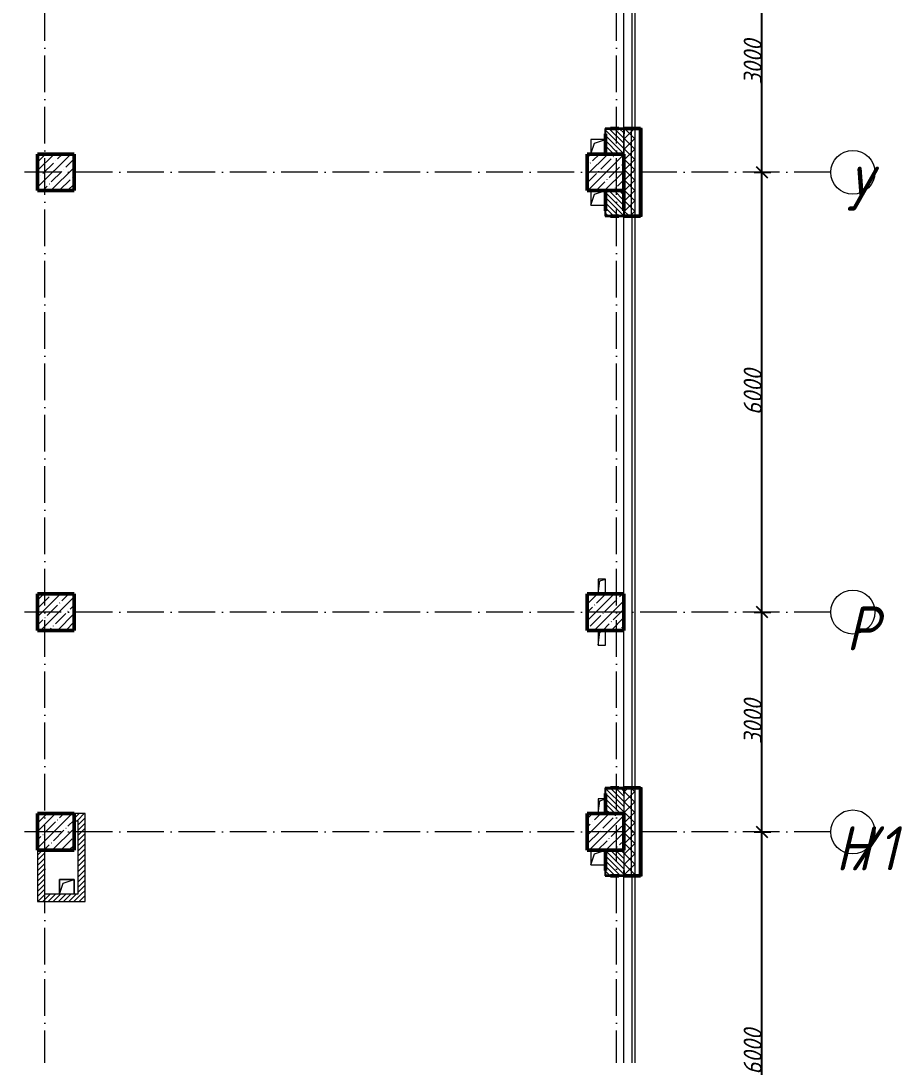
# Model space of a CAD drawing. Header units: millimetres. Extents: x -12989 to 629078, y -109036 to 555275.
# Drawn here: x 606035 to 618063, y 288174 to 302292 of the extents above; entities that cross this region are included whole.
import ezdxf

# ---------------------------------------------------------------- set-up
doc = ezdxf.new("R2010")
doc.units = ezdxf.units.MM
doc.linetypes.add('50_200_ШТРИХ_1Т_ш5_п1_п1_', pattern=[700, 500, -100, 0, -100])
for name, color, linetype, lineweight in [('A-____-____-DIMS', 7, 'Continuous', 9), ('A-FLOR-____-OTLN', 7, 'Continuous', 9), ('A-GENM-____-MCUT', 7, 'Continuous', 25), ('A-GENM-____-OTLN', 7, 'Continuous', 9), ('A-GENM-____-OTLN-1', 7, 'Continuous', 25), ('A-WALL-____-MCUT-2', 7, 'Continuous', 50), ('A-WALL-____-MCUT-3', 7, 'Continuous', 9), ('A-WALL-____-OTLN', 7, 'Continuous', 9), ('A-WALL-____-PATT-1', 7, 'Continuous', 9), ('A-WALL-FNSH-MCUT-1', 7, 'Continuous', 9), ('S-COLS-____-MCUT', 7, 'Continuous', 50), ('S-COLS-____-OTLN', 7, 'Continuous', 9), ('S-GRID-____-IDEN', 7, 'Continuous', 9), ('S-GRID-____-OTLN-1', 7, '50_200_ШТРИХ_1Т_ш5_п1_п1_', 9)]:
    doc.layers.add(name, color=color, linetype=linetype, lineweight=lineweight)
doc.styles.add('ISOCPEUR_I', font='isocpeui.ttf', dxfattribs={"width": 0.9, "height": 2.5})
doc.styles.add('ISOCPEUR_I_9', font='isocpeui.ttf', dxfattribs={"width": 0.9, "height": 250})
doc.dimstyles.new('ISO-2_5_0_9К_БОЛЬШОЙ_ОСИ', dxfattribs={"dimscale": 304.8, "dimtxt": 248.995294, "dimasz": 0.492126, "dimexe": 0.393701, "dimexo": 0, "dimgap": 0, "dimtad": 1, "dimdec": 0, "dimzin": 0, "dimdsep": 46, "dimtxsty": 'ISOCPEUR_I_9', "dimblk1": 'OBLIQUE', "dimblk2": 'OBLIQUE', "dimsah": 1, "dimcen": 0.09, "dimdle": 0.393701, "dimazin": 0, "dimtfac": 1, "dimtdec": 4, "dimtix": 1, "dimtmove": 0, "dimatfit": 3, "dimfxl": 1, "dimtvp": 1, "dimtolj": 1, "dimtzin": 0, "dimarcsym": 2})
pattern_1 = [(45, (513013.31, 265891.49), (-70.71068, 70.71068), []), (135, (513013.31, 265891.49), (-70.71068, -70.71068), [])]
pattern_2 = [(45, (513013.31, 265891.49), (-35.35534, 35.35534), [])]
pattern_3 = [(135, (513013.31, 265891.49), (-35.35534, -35.35534), [])]

# ---------------------------------------------------------------- blocks, each defined once
blk = doc.blocks.new('BSC_Колонна _Прямоугольная - 500х500-V33-АР1_План отверстий 1 этажа в осях 1-64_А-ГГ')
at = {"layer": 'S-COLS-____-OTLN'}
h = blk.add_hatch(dxfattribs=at)
h.set_pattern_fill('FP_65', color=256, style=0, pattern_type=2)
h.set_pattern_definition([(45, (-101000, -25331.04), (-114.04925, 114.04925), []), (45, (-100885.95, -25331.04), (-114.04925, 114.04925), [201.613, -40.323, 3.353, -36.97])])
h.paths.add_polyline_path([(-250, -250), (250, -250), (250, 250), (-250, 250)], flags=0)
at = {"layer": 'S-COLS-____-MCUT'}
for p, q in [((250, 250), (-250, 250)), ((-250, 250), (-250, -250)), ((250, -250), (250, 250)), ((-250, -250), (250, -250))]:
    blk.add_line(p, q, dxfattribs=at)
blk = doc.blocks.new('BSC_Колонна _Прямоугольная - 500х500-V34-АР1_План отверстий 1 этажа в осях 1-64_А-ГГ')
at = {"layer": 'S-COLS-____-OTLN'}
h = blk.add_hatch(dxfattribs=at)
h.set_pattern_fill('FP_66', color=256, style=0, pattern_type=2)
h.set_pattern_definition([(45, (-93500, -25331.04), (-114.04925, 114.04925), []), (45, (-93385.95, -25331.04), (-114.04925, 114.04925), [201.613, -40.323, 3.353, -36.97])])
h.paths.add_polyline_path([(-250, -250), (250, -250), (250, 250), (-250, 250)], flags=0)
at = {"layer": 'S-COLS-____-MCUT'}
for p, q in [((250, 250), (-250, 250)), ((-250, 250), (-250, -250)), ((250, -250), (250, 250)), ((-250, -250), (250, -250))]:
    blk.add_line(p, q, dxfattribs=at)
blk = doc.blocks.new('BSC_Колонна _Прямоугольная - 500х500-V35-АР1_План отверстий 1 этажа в осях 1-64_А-ГГ')
at = {"layer": 'S-COLS-____-OTLN'}
h = blk.add_hatch(dxfattribs=at)
h.set_pattern_fill('FP_67', color=256, style=0, pattern_type=2)
h.set_pattern_definition([(45, (-101000, -34331.04), (-114.04925, 114.04925), []), (45, (-100885.95, -34331.04), (-114.04925, 114.04925), [201.613, -40.323, 3.353, -36.97])])
h.paths.add_polyline_path([(-250, -250), (250, -250), (250, 250), (-250, 250), (-250, -57)], flags=0)
at = {"layer": 'S-COLS-____-MCUT'}
for p, q in [((250, 250), (-250, 250)), ((-250, 250), (-250, -250)), ((250, -250), (250, 250)), ((-250, -250), (250, -250))]:
    blk.add_line(p, q, dxfattribs=at)
blk = doc.blocks.new('BSC_Колонна _Прямоугольная - 500х500-V36-АР1_План отверстий 1 этажа в осях 1-64_А-ГГ')
at = {"layer": 'S-COLS-____-OTLN'}
h = blk.add_hatch(dxfattribs=at)
h.set_pattern_fill('FP_68', color=256, style=0, pattern_type=2)
h.set_pattern_definition([(45, (-93500, -34331.04), (-114.04925, 114.04925), []), (45, (-93385.95, -34331.04), (-114.04925, 114.04925), [201.613, -40.323, 3.353, -36.97])])
h.paths.add_polyline_path([(-250, -250), (250, -250), (250, 250), (-250, 250)], flags=0)
at = {"layer": 'S-COLS-____-MCUT'}
for p, q in [((250, 250), (-250, 250)), ((-250, 250), (-250, -250)), ((250, -250), (250, 250)), ((-250, -250), (250, -250))]:
    blk.add_line(p, q, dxfattribs=at)
blk = doc.blocks.new('BSC_Колонна _Прямоугольная - 500х500-V41-АР1_План отверстий 1 этажа в осях 1-64_А-ГГ')
at = {"layer": 'S-COLS-____-OTLN'}
h = blk.add_hatch(dxfattribs=at)
h.set_pattern_fill('FP_73', color=256, style=0, pattern_type=2)
h.set_pattern_definition([(45, (-101000, -28331.04), (-114.04925, 114.04925), []), (45, (-100885.95, -28331.04), (-114.04925, 114.04925), [201.613, -40.323, 3.353, -36.97])])
h.paths.add_polyline_path([(-250, -250), (250, -250), (250, 250), (-250, 250), (-250, -77)], flags=0)
at = {"layer": 'S-COLS-____-MCUT'}
for p, q in [((250, 250), (-250, 250)), ((-250, 250), (-250, -250)), ((250, -250), (250, 250)), ((-250, -250), (250, -250))]:
    blk.add_line(p, q, dxfattribs=at)
blk = doc.blocks.new('BSC_Колонна _Прямоугольная - 500х500-V42-АР1_План отверстий 1 этажа в осях 1-64_А-ГГ')
at = {"layer": 'S-COLS-____-OTLN'}
h = blk.add_hatch(dxfattribs=at)
h.set_pattern_fill('FP_74', color=256, style=0, pattern_type=2)
h.set_pattern_definition([(45, (-93500, -28331.04), (-114.04925, 114.04925), []), (45, (-93385.95, -28331.04), (-114.04925, 114.04925), [201.613, -40.323, 3.353, -36.97])])
h.paths.add_polyline_path([(-250, -250), (250, -250), (250, 250), (-250, 250)], flags=0)
at = {"layer": 'S-COLS-____-MCUT'}
for p, q in [((250, 250), (-250, 250)), ((-250, 250), (-250, -250)), ((250, -250), (250, 250)), ((-250, -250), (250, -250))]:
    blk.add_line(p, q, dxfattribs=at)
blk = doc.blocks.new('Фахверк_СКБ_Уголок - 250_2700-27497298-АР1_План отверстий 1 этажа в осях 1-64_А-ГГ')
at = {"layer": 'A-GENM-____-MCUT'}
for p, q in [((200, 181), (125, 181)), ((125, 181), (125, 106)), ((131, 106), (131, 175)), ((131, 175), (200, 175)), ((200, 175), (200, 181)), ((125, 106), (131, 106)), ((131, -6), (125, -6)), ((125, -6), (125, -81)), ((125, -81), (200, -81)), ((131, -75), (131, -6)), ((200, -75), (131, -75)), ((200, -81), (200, -75))]:
    blk.add_line(p, q, dxfattribs=at)
blk = doc.blocks.new('AR_Отверстие прямоугольное _в плите_ - AR_Отверстие прямоугольное _в плите_-30458127-АР1_План отверстий 1 этажа в осях 1-64_А-ГГ')
at = {"layer": 'A-GENM-____-OTLN'}
for p, q in [((100, 100), (-100, 100)), ((-100, 100), (-100, -100)), ((-100, -100), (-50, 50)), ((-50, 50), (100, 100)), ((100, -100), (100, 100))]:
    blk.add_line(p, q, dxfattribs=at)
blk = doc.blocks.new('AR_Отверстие прямоугольное _в плите_ - AR_Отверстие прямоугольное _в плите_-V183-АР1_План отверстий 1 этажа в осях 1-64_А-ГГ')
at = {"layer": 'A-GENM-____-OTLN'}
for p, q in [((50, 100), (-50, 100)), ((-50, 100), (-50, -100)), ((-50, -100), (-25, 75)), ((-25, 75), (50, 100)), ((50, -100), (50, 100))]:
    blk.add_line(p, q, dxfattribs=at)
blk = doc.blocks.new('AR_Отверстие прямоугольное _в плите_ - AR_Отверстие прямоугольное _в плите_-V184-АР1_План отверстий 1 этажа в осях 1-64_А-ГГ')
at = {"layer": 'A-GENM-____-OTLN'}
for p, q in [((-50, 100), (-50, -100)), ((-50, -100), (-25, 75)), ((-25, 75), (50, 100)), ((50, -100), (50, 100)), ((-50, -100), (50, -100))]:
    blk.add_line(p, q, dxfattribs=at)
blk = doc.blocks.new('AR_Отверстие прямоугольное _в плите_ - AR_Отверстие прямоугольное _в плите_-30512047-АР1_План отверстий 1 этажа в осях 1-64_А-ГГ')
at = {"layer": 'A-GENM-____-OTLN'}
for p, q in [((100, 100), (-100, 100)), ((-100, 100), (-100, -99)), ((-100, -99), (-50, 50)), ((-50, 50), (100, 100))]:
    blk.add_line(p, q, dxfattribs=at)
blk = doc.blocks.new('AR_Отверстие прямоугольное _в плите_ - AR_Отверстие прямоугольное _в плите_-V186-АР1_План отверстий 1 этажа в осях 1-64_А-ГГ')
at = {"layer": 'A-GENM-____-OTLN'}
for p, q in [((-100, 100), (-100, -100)), ((-100, -100), (-50, 50)), ((-50, 50), (100, 100)), ((-100, -100), (100, -100))]:
    blk.add_line(p, q, dxfattribs=at)
blk = doc.blocks.new('AR_Отверстие прямоугольное _в плите_ - AR_Отверстие прямоугольное _в плите_-V187-АР1_План отверстий 1 этажа в осях 1-64_А-ГГ')
at = {"layer": 'A-GENM-____-OTLN'}
for p, q in [((50, 100), (-50, 100)), ((-50, 100), (-50, -100)), ((-50, -100), (-25, 75)), ((-25, 75), (50, 100))]:
    blk.add_line(p, q, dxfattribs=at)
blk = doc.blocks.new('Ось сетки - Круг_Ø6_00__ISO-2_5_0_9K_-25732049-АР1_План отверстий 1 этажа в осях 1-64_А-ГГ')
at = {"layer": 'S-GRID-____-IDEN'}
blk.add_circle((0, 0), 3, dxfattribs=at)
blk = doc.blocks.new('_Oblique')
at = {"color": 0, "linetype": 'ByBlock', "lineweight": -2}
blk.add_line((-0.5, -0.5), (0.5, 0.5), dxfattribs=at)
blk = doc.blocks.new('*D5771')
at = {"layer": 'A-____-____-DIMS', "color": 0, "lineweight": -2, "transparency": 16777216}
for p, q in [((616148, 285103), (616148, 291343)), ((616041, 291223), (616268, 291223)), ((616041, 285223), (616268, 285223))]:
    blk.add_line(p, q, dxfattribs=at)
at = {"layer": 'Defpoints', "color": 0, "transparency": 16777216}
for p in [(616041, 291223), (616148, 291223), (616041, 285223)]:
    blk.add_point(p, dxfattribs=at)
at = {"layer": 'A-____-____-DIMS', "color": 0, "lineweight": -2, "transparency": 16777216, "xscale": 150, "yscale": 150, "zscale": 150}
for p, rotation in [((616148, 291223), 90), ((616148, 285223), 270)]:
    blk.add_blockref('_Oblique', p, dxfattribs=dict(at, rotation=rotation))
at = {"layer": 'A-____-____-DIMS', "color": 0, "transparency": 16777216, "insert": (616023, 288223), "char_height": 250, "width": 758.48, "attachment_point": 5, "rotation": 90, "style": 'ISOCPEUR_I_9'}
blk.add_mtext('\\A1;6000', dxfattribs=at)
blk = doc.blocks.new('*D5772')
at = {"layer": 'A-____-____-DIMS', "color": 0, "lineweight": -2, "transparency": 16777216}
for p, q in [((616041, 294223), (616268, 294223)), ((616148, 291103), (616148, 294343)), ((616041, 291223), (616268, 291223))]:
    blk.add_line(p, q, dxfattribs=at)
at = {"layer": 'Defpoints', "color": 0, "transparency": 16777216}
for p in [(616041, 294223), (616148, 294223), (616041, 291223)]:
    blk.add_point(p, dxfattribs=at)
at = {"layer": 'A-____-____-DIMS', "color": 0, "lineweight": -2, "transparency": 16777216, "xscale": 150, "yscale": 150, "zscale": 150}
for p, rotation in [((616148, 294223), 90), ((616148, 291223), 270)]:
    blk.add_blockref('_Oblique', p, dxfattribs=dict(at, rotation=rotation))
at = {"layer": 'A-____-____-DIMS', "color": 0, "transparency": 16777216, "insert": (616023, 292723), "char_height": 250, "width": 758.48, "attachment_point": 5, "rotation": 90, "style": 'ISOCPEUR_I_9'}
blk.add_mtext('\\A1;3000', dxfattribs=at)
blk = doc.blocks.new('*D5773')
at = {"layer": 'A-____-____-DIMS', "color": 0, "lineweight": -2, "transparency": 16777216}
for p, q in [((616148, 294103), (616148, 300343)), ((616041, 300223), (616268, 300223)), ((616041, 294223), (616268, 294223))]:
    blk.add_line(p, q, dxfattribs=at)
at = {"layer": 'Defpoints', "color": 0, "transparency": 16777216}
for p in [(616041, 300223), (616148, 300223), (616041, 294223)]:
    blk.add_point(p, dxfattribs=at)
at = {"layer": 'A-____-____-DIMS', "color": 0, "lineweight": -2, "transparency": 16777216, "xscale": 150, "yscale": 150, "zscale": 150}
for p, rotation in [((616148, 300223), 90), ((616148, 294223), 270)]:
    blk.add_blockref('_Oblique', p, dxfattribs=dict(at, rotation=rotation))
at = {"layer": 'A-____-____-DIMS', "color": 0, "transparency": 16777216, "insert": (616023, 297223), "char_height": 250, "width": 758.48, "attachment_point": 5, "rotation": 90, "style": 'ISOCPEUR_I_9'}
blk.add_mtext('\\A1;6000', dxfattribs=at)
blk = doc.blocks.new('*D5774')
at = {"layer": 'A-____-____-DIMS', "color": 0, "lineweight": -2, "transparency": 16777216}
for p, q in [((616148, 300103), (616148, 303343)), ((616041, 303223), (616268, 303223)), ((616041, 300223), (616268, 300223))]:
    blk.add_line(p, q, dxfattribs=at)
at = {"layer": 'Defpoints', "color": 0, "transparency": 16777216}
for p in [(616041, 303223), (616148, 303223), (616041, 300223)]:
    blk.add_point(p, dxfattribs=at)
at = {"layer": 'A-____-____-DIMS', "color": 0, "lineweight": -2, "transparency": 16777216, "xscale": 150, "yscale": 150, "zscale": 150}
for p, rotation in [((616148, 303223), 90), ((616148, 300223), 270)]:
    blk.add_blockref('_Oblique', p, dxfattribs=dict(at, rotation=rotation))
at = {"layer": 'A-____-____-DIMS', "color": 0, "transparency": 16777216, "insert": (616023, 301723), "char_height": 250, "width": 758.48, "attachment_point": 5, "rotation": 90, "style": 'ISOCPEUR_I_9'}
blk.add_mtext('\\A1;3000', dxfattribs=at)

msp = doc.modelspace()

# ---------------------------------------------------------------- hatches: boundary and pattern name
at = {"layer": 'A-WALL-____-PATT-1'}
h = msp.add_hatch(dxfattribs=at)
h.set_pattern_fill('FP_1', color=256, style=0, pattern_type=2)
h.set_pattern_definition(pattern_1)
h.paths.add_polyline_path([(614363.3109, 263872.5335), (614363.3109, 264822.5335), (614269.3109, 264822.5335), (614269.3109, 264747.5335), (614263.3109, 264747.5335), (614263.3109, 263872.5335)], flags=0)
h.paths.add_polyline_path([(614269.3109, 266622.5335), (614363.3109, 266622.5335), (614363.3109, 267822.5335), (614269.3109, 267822.5335), (614269.3109, 267747.5335), (614263.3109, 267747.5335), (614263.3109, 266697.5335), (614269.3109, 266697.5335), (614269.3109, 266625.9775)], flags=0)
h.paths.add_polyline_path([(614269.3109, 272622.5335), (614363.3109, 272622.5335), (614363.3109, 273822.5335), (614269.3109, 273822.5335), (614269.3109, 273747.5335), (614263.3109, 273747.5335), (614263.3109, 272697.5335), (614269.3109, 272697.5335), (614269.3109, 272628.5335)], flags=0)
h.paths.add_polyline_path([(614269.3109, 275622.5335), (614363.3109, 275622.5335), (614363.3109, 276822.5335), (614269.3109, 276822.5335), (614269.3109, 276747.5335), (614263.3109, 276747.5335), (614263.3109, 275697.5335), (614269.3109, 275697.5335), (614269.3109, 275628.5335)], flags=0)
h.paths.add_polyline_path([(614363.3109, 278622.5335), (614363.3109, 279822.5335), (614269.3109, 279822.5335), (614269.3109, 279747.5335), (614263.3109, 279747.5335), (614263.3109, 278697.5335), (614269.3109, 278697.5335), (614269.3109, 278622.5335)], flags=0)
h.paths.add_polyline_path([(614363.3109, 281622.5335), (614363.3109, 282822.5335), (614269.3109, 282822.5335), (614269.3109, 282747.5335), (614263.3109, 282747.5335), (614263.3109, 281697.5335), (614269.3109, 281697.5335), (614269.3109, 281622.5335)], flags=0)
h.paths.add_polyline_path([(614363.3109, 290622.5335), (614363.3109, 291822.5335), (614269.3109, 291822.5335), (614269.3109, 291747.5335), (614263.3109, 291747.5335), (614263.3109, 290697.5335), (614269.3109, 290697.5335), (614269.3109, 290622.5335)], flags=0)
h.paths.add_polyline_path([(614363.3109, 299622.5335), (614363.3109, 300822.5335), (614269.3109, 300822.5335), (614269.3109, 300747.5335), (614263.3109, 300747.5335), (614263.3109, 299697.5335), (614269.3109, 299697.5335), (614269.3109, 299622.5335)], flags=0)
h.paths.add_polyline_path([(614269.3109, 311622.5335), (614363.3109, 311622.5335), (614363.3109, 312687.5335), (614263.3109, 312687.5335), (614263.3109, 311697.5335), (614269.3109, 311697.5335), (614269.3109, 311628.5335)], flags=0)
h = msp.add_hatch(dxfattribs=at)
h.set_pattern_fill('FP_1', color=256, style=0, pattern_type=2)
h.set_pattern_definition(pattern_1)
h.paths.add_polyline_path([(614363.3109, 263822.5335), (614413.3109, 263822.5335), (614413.3109, 264822.5335), (614363.3109, 264822.5335), (614363.3109, 263872.5335)], flags=0)
h.paths.add_polyline_path([(614363.3109, 266622.5335), (614413.3109, 266622.5335), (614413.3109, 267822.5335), (614363.3109, 267822.5335), (614363.3109, 266625.9775)], flags=0)
h.paths.add_polyline_path([(614413.3109, 272622.5335), (614413.3109, 273822.5335), (614363.3109, 273822.5335), (614363.3109, 272622.5335)], flags=0)
h.paths.add_polyline_path([(614413.3109, 275622.5335), (614413.3109, 276822.5335), (614363.3109, 276822.5335), (614363.3109, 275622.5335)], flags=0)
h.paths.add_polyline_path([(614413.3109, 278622.5335), (614413.3109, 279822.5335), (614363.3109, 279822.5335), (614363.3109, 278622.5335)], flags=0)
h.paths.add_polyline_path([(614413.3109, 281622.5335), (614413.3109, 282822.5335), (614363.3109, 282822.5335), (614363.3109, 281622.5335)], flags=0)
h.paths.add_polyline_path([(614413.3109, 290622.5335), (614413.3109, 291822.5335), (614363.3109, 291822.5335), (614363.3109, 290622.5335)], flags=0)
h.paths.add_polyline_path([(614413.3109, 299622.5335), (614413.3109, 300822.5335), (614363.3109, 300822.5335), (614363.3109, 299622.5335)], flags=0)
h.paths.add_polyline_path([(614363.3109, 311622.5335), (614413.3109, 311622.5335), (614413.3109, 312687.5335), (614363.3109, 312687.5335), (614363.3109, 312205.6593)], flags=0)
h = msp.add_hatch(dxfattribs=at)
h.set_pattern_fill('FP_3', color=256, style=0, pattern_type=2)
h.set_pattern_definition([(45, (513013.31, 265891.49), (-85.53659, 85.53659), []), (45, (513070.34, 265891.49), (-85.53659, 85.53659), [])])
h.paths.add_polyline_path([(614493.3109, 263722.5335), (614513.3109, 263722.5335), (614513.3109, 264822.5335), (614493.3109, 264822.5335), (614493.3109, 263742.5335)], flags=0)
h.paths.add_polyline_path([(614493.3109, 266622.5335), (614513.3109, 266622.5335), (614513.3109, 267822.5335), (614493.3109, 267822.5335), (614493.3109, 266625.9775)], flags=0)
h.paths.add_polyline_path([(614513.3109, 272622.5335), (614513.3109, 273822.5335), (614493.3109, 273822.5335), (614493.3109, 272622.5335)], flags=0)
h.paths.add_polyline_path([(614493.3109, 275622.5335), (614513.3109, 275622.5335), (614513.3109, 276822.5335), (614493.3109, 276822.5335), (614493.3109, 276085.9115)], flags=0)
h.paths.add_polyline_path([(614493.3109, 278622.5335), (614513.3109, 278622.5335), (614513.3109, 279822.5335), (614493.3109, 279822.5335), (614493.3109, 278665.8935)], flags=0)
h.paths.add_polyline_path([(614513.3109, 281622.5335), (614513.3109, 282822.5335), (614493.3109, 282822.5335), (614493.3109, 281622.5335)], flags=0)
h.paths.add_polyline_path([(614513.3109, 290622.5335), (614513.3109, 291822.5335), (614493.3109, 291822.5335), (614493.3109, 290622.5335)], flags=0)
h.paths.add_polyline_path([(614513.3109, 299622.5335), (614513.3109, 300822.5335), (614493.3109, 300822.5335), (614493.3109, 299622.5335)], flags=0)
h.paths.add_polyline_path([(614493.3109, 311622.5335), (614513.3109, 311622.5335), (614513.3109, 312687.5335), (614493.3109, 312687.5335), (614493.3109, 312205.6593)], flags=0)
h = msp.add_hatch(dxfattribs=at)
h.set_pattern_fill('FP_6', color=256, style=0, pattern_type=2)
h.set_pattern_definition(pattern_3)
h.paths.add_polyline_path([(614194.3109, 300472.5335), (614263.3109, 300472.5335), (614263.3109, 300816.5335), (614194.3109, 300816.5335), (614194.3109, 300822.5335), (614082.3109, 300822.5335), (614082.3109, 300816.5335), (614013.3109, 300816.5335), (614013.3109, 300472.5335), (614082.3109, 300472.5335)], flags=0)
h = msp.add_hatch(dxfattribs=at)
h.set_pattern_fill('FP_6', color=256, style=0, pattern_type=2)
h.set_pattern_definition(pattern_3)
h.paths.add_polyline_path([(614082.3109, 299622.5335), (614194.3109, 299622.5335), (614194.3109, 299628.5335), (614263.3109, 299628.5335), (614263.3109, 299972.5335), (614013.3109, 299972.5335), (614013.3109, 299628.5335), (614082.3109, 299628.5335)], flags=0)
h = msp.add_hatch(dxfattribs=at)
h.set_pattern_fill('FP_6', color=256, style=0, pattern_type=2)
h.set_pattern_definition(pattern_3)
h.paths.add_polyline_path([(614194.3109, 291472.5335), (614263.3109, 291472.5335), (614263.3109, 291816.5335), (614194.3109, 291816.5335), (614194.3109, 291822.5335), (614082.3109, 291822.5335), (614082.3109, 291816.5335), (614013.3109, 291816.5335), (614013.3109, 291472.5335), (614082.3109, 291472.5335)], flags=0)
h = msp.add_hatch(dxfattribs=at)
h.set_pattern_fill('FP_5', color=256, style=0, pattern_type=2)
h.set_pattern_definition(pattern_2)
h.paths.add_polyline_path([(606813.3109, 291372.5335), (606813.3109, 291472.5335), (606763.3109, 291472.5335), (606763.3109, 291372.5335)], flags=0)
h = msp.add_hatch(dxfattribs=at)
h.set_pattern_fill('FP_5', color=256, style=0, pattern_type=2)
h.set_pattern_definition(pattern_2)
h.paths.add_polyline_path([(606913.3109, 290372.5335), (606913.3109, 291472.5335), (606813.3109, 291472.5335), (606813.3109, 290372.5335)], flags=0)
h = msp.add_hatch(dxfattribs=at)
h.set_pattern_fill('FP_5', color=256, style=0, pattern_type=2)
h.set_pattern_definition(pattern_2)
h.paths.add_polyline_path([(606363.3109, 290372.5335), (606363.3109, 290972.5335), (606263.3109, 290972.5335), (606263.3109, 290372.5335)], flags=0)
h = msp.add_hatch(dxfattribs=at)
h.set_pattern_fill('FP_6', color=256, style=0, pattern_type=2)
h.set_pattern_definition(pattern_3)
h.paths.add_polyline_path([(614194.3109, 290622.5335), (614194.3109, 290628.5335), (614263.3109, 290628.5335), (614263.3109, 290972.5335), (614013.3109, 290972.5335), (614013.3109, 290628.5335), (614082.3109, 290628.5335), (614082.3109, 290622.5335)], flags=0)
h = msp.add_hatch(dxfattribs=at)
h.set_pattern_fill('FP_5', color=256, style=0, pattern_type=2)
h.set_pattern_definition(pattern_2)
h.paths.add_polyline_path([(606913.3109, 290272.5335), (606913.3109, 290372.5335), (606263.3109, 290372.5335), (606263.3109, 290272.5335)], flags=0)

# ---------------------------------------------------------------- linework, layer by layer
at = {"layer": 'A-FLOR-____-OTLN'}
for p, q in [((606563.3109, 290572.5335), (606763.3109, 290572.5335)), ((606563.3109, 290372.5335), (606563.3109, 290572.5335)), ((606763.3109, 290572.5335), (606763.3109, 290372.5335))]:
    msp.add_line(p, q, dxfattribs=at)
at = {"layer": 'A-WALL-____-MCUT-2'}
for p, q in [((614013.3109, 300747.5335), (614013.3109, 300472.5335)), ((614194.3109, 300822.5335), (614082.3109, 300822.5335)), ((614493.3109, 300822.5335), (614269.3109, 300822.5335)), ((614493.3109, 299622.5335), (614493.3109, 300822.5335)), ((614013.3109, 299972.5335), (614013.3109, 299697.5335)), ((614263.3109, 299697.5335), (614263.3109, 299972.5335)), ((614082.3109, 299622.5335), (614194.3109, 299622.5335)), ((614269.3109, 299622.5335), (614493.3109, 299622.5335)), ((614194.3109, 291822.5335), (614082.3109, 291822.5335)), ((614493.3109, 291822.5335), (614269.3109, 291822.5335)), ((614493.3109, 290622.5335), (614493.3109, 291822.5335)), ((614013.3109, 291747.5335), (614013.3109, 291472.5335)), ((614013.3109, 290972.5335), (614013.3109, 290697.5335)), ((614082.3109, 290622.5335), (614194.3109, 290622.5335)), ((614269.3109, 290622.5335), (614493.3109, 290622.5335))]:
    msp.add_line(p, q, dxfattribs=at)
at = {"layer": 'A-WALL-____-MCUT-3'}
for p, q in [((614263.3109, 300747.5335), (614263.3109, 300472.5335)), ((614263.3109, 300472.5335), (614263.3109, 300747.5335)), ((614363.3109, 300822.5335), (614363.3109, 299622.5335)), ((614413.3109, 300822.5335), (614413.3109, 299622.5335)), ((614263.3109, 299972.5335), (614263.3109, 299697.5335)), ((614363.3109, 291822.5335), (614363.3109, 290622.5335)), ((614413.3109, 291822.5335), (614413.3109, 290622.5335)), ((614263.3109, 291747.5335), (614263.3109, 291472.5335)), ((614263.3109, 290972.5335), (614263.3109, 290697.5335))]:
    msp.add_line(p, q, dxfattribs=at)
at = {"layer": 'A-WALL-____-OTLN'}
for p, q in [((614373.3109, 311622.5335), (614373.3109, 300822.5335)), ((614413.3109, 311622.5335), (614413.3109, 300822.5335)), ((614263.3109, 300822.5335), (614263.3109, 302972.5335)), ((614263.3109, 294472.5335), (614263.3109, 299622.5335)), ((614373.3109, 299622.5335), (614373.3109, 291822.5335)), ((614413.3109, 299622.5335), (614413.3109, 291822.5335)), ((614263.3109, 291822.5335), (614263.3109, 293972.5335)), ((614263.3109, 285472.5335), (614263.3109, 290622.5335)), ((614373.3109, 290622.5335), (614373.3109, 282822.5335)), ((614413.3109, 290622.5335), (614413.3109, 282822.5335))]:
    msp.add_line(p, q, dxfattribs=at)
at = {"layer": 'A-WALL-FNSH-MCUT-1'}
for p, q in [((614513.3109, 300822.5335), (614493.3109, 300822.5335)), ((614513.3109, 299622.5335), (614513.3109, 300822.5335)), ((614493.3109, 299622.5335), (614513.3109, 299622.5335)), ((614513.3109, 291822.5335), (614493.3109, 291822.5335)), ((614513.3109, 290622.5335), (614513.3109, 291822.5335)), ((606913.3109, 291472.5335), (606763.3109, 291472.5335)), ((606913.3109, 290272.5335), (606913.3109, 291472.5335)), ((606763.3109, 291372.5335), (606813.3109, 291372.5335)), ((606813.3109, 291372.5335), (606813.3109, 290372.5335)), ((606263.3109, 290972.5335), (606263.3109, 290272.5335)), ((606363.3109, 290372.5335), (606363.3109, 290972.5335)), ((614493.3109, 290622.5335), (614513.3109, 290622.5335)), ((606263.3109, 290272.5335), (606913.3109, 290272.5335)), ((606813.3109, 290372.5335), (606363.3109, 290372.5335))]:
    msp.add_line(p, q, dxfattribs=at)
at = {"layer": 'S-GRID-____-OTLN-1'}
for p, q in [((606363.3109, 261408.8852), (606363.3109, 315772.4512)), ((614163.3109, 261408.8852), (614163.3109, 315772.4512)), ((614163.3109, 261408.8852), (614163.3109, 315772.4512)), ((617087.7175, 300222.5335), (606034.5752, 300222.5335)), ((617087.7175, 294222.5335), (606034.5752, 294222.5335)), ((617087.7175, 291222.5335), (606034.5752, 291222.5335))]:
    msp.add_line(p, q, dxfattribs=at)

# ---------------------------------------------------------------- block references
at = {"layer": 'A-GENM-____-OTLN'}
for name, p in [('AR_Отверстие прямоугольное _в плите_ - AR_Отверстие прямоугольное _в плите_-30512047-АР1_План отверстий 1 этажа в осях 1-64_А-ГГ', (613913.3109, 300571.9336)), ('AR_Отверстие прямоугольное _в плите_ - AR_Отверстие прямоугольное _в плите_-V186-АР1_План отверстий 1 этажа в осях 1-64_А-ГГ', (613913.3109, 299872.5335)), ('AR_Отверстие прямоугольное _в плите_ - AR_Отверстие прямоугольное _в плите_-V183-АР1_План отверстий 1 этажа в осях 1-64_А-ГГ', (613963.3109, 294572.5335)), ('AR_Отверстие прямоугольное _в плите_ - AR_Отверстие прямоугольное _в плите_-V184-АР1_План отверстий 1 этажа в осях 1-64_А-ГГ', (613963.3109, 293872.5335)), ('AR_Отверстие прямоугольное _в плите_ - AR_Отверстие прямоугольное _в плите_-V187-АР1_План отверстий 1 этажа в осях 1-64_А-ГГ', (613963.3109, 291572.5335)), ('AR_Отверстие прямоугольное _в плите_ - AR_Отверстие прямоугольное _в плите_-V186-АР1_План отверстий 1 этажа в осях 1-64_А-ГГ', (613913.3109, 290872.5335)), ('AR_Отверстие прямоугольное _в плите_ - AR_Отверстие прямоугольное _в плите_-30458127-АР1_План отверстий 1 этажа в осях 1-64_А-ГГ', (606663.3109, 290472.5335))]:
    msp.add_blockref(name, p, dxfattribs=at)
at = {"layer": 'A-GENM-____-OTLN-1'}
for p, rotation in [((614088.3109, 300947.5335), 269.9999999999999), ((614188.3109, 299497.5335), 89.9999999999999), ((614088.3109, 291947.5335), 270), ((614188.3109, 290497.5335), 90)]:
    msp.add_blockref('Фахверк_СКБ_Уголок - 250_2700-27497298-АР1_План отверстий 1 этажа в осях 1-64_А-ГГ', p, dxfattribs=dict(at, rotation=rotation))
at = {"layer": 'S-COLS-____-OTLN'}
for name, p in [('BSC_Колонна _Прямоугольная - 500х500-V36-АР1_План отверстий 1 этажа в осях 1-64_А-ГГ', (606513.3109, 300222.5335)), ('BSC_Колонна _Прямоугольная - 500х500-V35-АР1_План отверстий 1 этажа в осях 1-64_А-ГГ', (614013.3109, 300222.5335)), ('BSC_Колонна _Прямоугольная - 500х500-V42-АР1_План отверстий 1 этажа в осях 1-64_А-ГГ', (606513.3109, 294222.5335)), ('BSC_Колонна _Прямоугольная - 500х500-V41-АР1_План отверстий 1 этажа в осях 1-64_А-ГГ', (614013.3109, 294222.5335)), ('BSC_Колонна _Прямоугольная - 500х500-V34-АР1_План отверстий 1 этажа в осях 1-64_А-ГГ', (606513.3109, 291222.5335)), ('BSC_Колонна _Прямоугольная - 500х500-V33-АР1_План отверстий 1 этажа в осях 1-64_А-ГГ', (614013.3109, 291222.5335))]:
    msp.add_blockref(name, p, dxfattribs=at)
at = {"layer": 'S-GRID-____-IDEN', "xscale": 99.99999999999993, "yscale": 99.99999999999993, "zscale": 99.99999999999993, "rotation": 89.9999999999998}
for p in [(617387.7175, 300222.5335), (617387.7175, 294222.5335), (617387.7175, 291222.5335)]:
    msp.add_blockref('Ось сетки - Круг_Ø6_00__ISO-2_5_0_9K_-25732049-АР1_План отверстий 1 этажа в осях 1-64_А-ГГ', p, dxfattribs=at)

# ---------------------------------------------------------------- texts
at = {"layer": 'S-GRID-____-IDEN', "char_height": 600, "attachment_point": 1, "style": 'ISOCPEUR_I'}
for s, insert, width in [('\\fISOCPEUR|b0|i1|c204|p34|;\\W.9;У', (617294.897, 300298.6094), 223.670812), ('\\fISOCPEUR|b0|i1|c204|p34|;\\W.9;Р', (617294.897, 294298.6094), 223.670812), ('\\fISOCPEUR|b0|i1|c204|p34|;\\W.9;Н', (617152.247, 291298.6094), 223.670812), ('/1', (617336.7939, 291298.6094), 346.329)]:
    msp.add_mtext(s, dxfattribs=dict(at, insert=insert, width=width))

# ---------------------------------------------------------------- dimensions: what is measured, and where the dimension line sits
at = {"layer": 'A-____-____-DIMS'}
for base, p1, p2, override, picture, middle in [((616147.5524, 303222.5335), (616041.4864, 300222.5335), (616041.4864, 303222.5335), {"dimpost": '<>', "dimfxl": 3000}, '*D5774', (616022.5524, 301722.5335)), ((616147.5524, 300222.5335), (616041.4864, 294222.5335), (616041.4864, 300222.5335), {"dimpost": '<>', "dimfxl": 6000}, '*D5773', (616022.5524, 297222.5335)), ((616147.5524, 294222.5335), (616041.4864, 291222.5335), (616041.4864, 294222.5335), {"dimpost": '<>', "dimfxl": 3000}, '*D5772', (616022.5524, 292722.5335)), ((616147.5524, 291222.5335), (616041.4864, 285222.5335), (616041.4864, 291222.5335), {"dimpost": '<>', "dimfxl": 6000}, '*D5771', (616022.5524, 288222.5335))]:
    dim = msp.add_linear_dim(base=base, p1=p1, p2=p2, angle=90, dimstyle='ISO-2_5_0_9К_БОЛЬШОЙ_ОСИ', override=override, dxfattribs=at)
    dim.commit()
    dim.dimension.update_dxf_attribs({"geometry": picture, "text_midpoint": middle})

doc.saveas('drawing.dxf')
